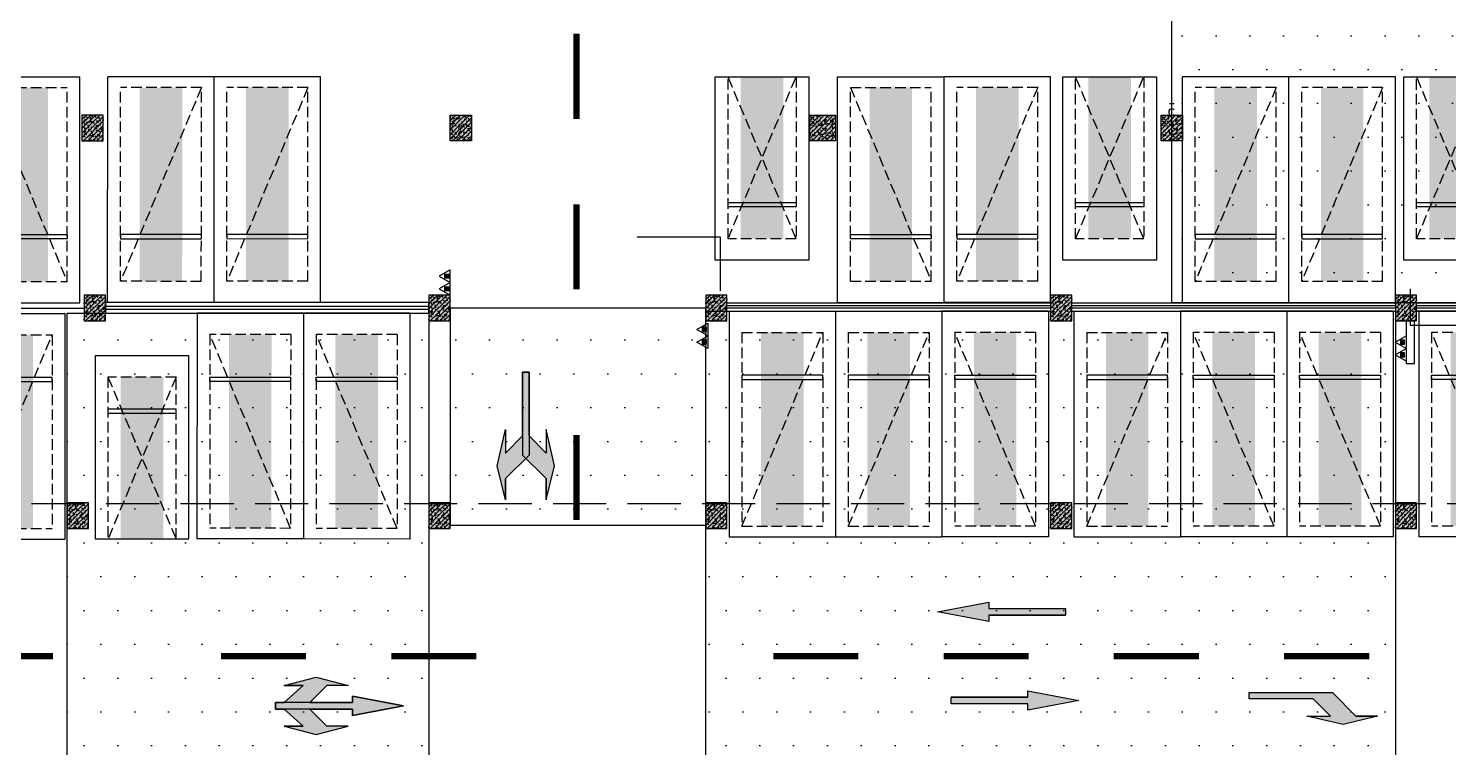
# Model space of a CAD drawing. Extents: x -1338203 to 1886333, y -783476 to 1038610.
# Drawn here: x 601548 to 634907, y 259803 to 276688 of the extents above; entities that cross this region are included whole.
import ezdxf

# ---------------------------------------------------------------- set-up
doc = ezdxf.new("R2010")
doc.units = 0
doc.header["$LTSCALE"] = 1000
doc.header["$MEASUREMENT"] = 0
for name, pattern in [('$2$DASH', [0.35, 0.25, -0.1]), ('A-001-平面B2$0$__DASH', [0.35, 0.25, -0.1]), ('DASH', [0.35, 0.25, -0.1])]:
    doc.linetypes.add(name, pattern=pattern)
for name, color, linetype in [('$0$DIM_SYMB', 3, 'Continuous'), ('0P-EQUIP-CW', 7, 'Continuous'), ('0P-PIPE-RW', 122, 'Continuous'), ('A-001-平面参照B1$0$0A-ELEV-PATT', 8, 'Continuous'), ('A-001-平面参照B1$0$A-001-平面参照B1$0$0A-E-STRS-RAIL', 163, 'Continuous'), ('A-001-平面参照B1$0$AUDIT_D_220531184525-2', 40, 'Continuous'), ('A-001-车位参照B1$0$A-001-车位参照B1$0$0A-P-PKNG-CAR(A)', 43, 'Continuous'), ('A-001-车位参照B1$0$A-001-车位参照B1$0$0A-P-PKNG-CAR(B)', 21, 'Continuous'), ('p-a-mini', 150, 'Continuous'), ('p-a-regular', 5, 'Continuous'), ('S001地下一墙柱$0$S001地下一墙柱$0$0S-CC-LINE', 52, 'Continuous'), ('S001地下一墙柱$0$S001地下一墙柱$0$0S-CW-HATCH', 251, 'Continuous'), ('S001地下一墙柱$0$S001地下一墙柱$0$0S-CW-HATCH-UP', 251, 'Continuous'), ('中心线', 42, 'Continuous'), ('地面指向箭头', 7, 'Continuous'), ('负一层消火栓$0$0P-ACC-FH', 7, 'Continuous'), ('负一层消火栓$0$0P-DIM-FH', 3, 'Continuous'), ('负一层消火栓$0$0P-EQUIP-FH', 7, 'Continuous')]:
    doc.layers.add(name, color=color, linetype=linetype)
doc.layers.add('AAD-A-PROOF', color=30, linetype='Continuous', plot=False)
pattern_1 = [(0, (-766365.4, -306889.1), (396.875, 793.75), [0, -793.75])]

# ---------------------------------------------------------------- blocks, each defined once
blk = doc.blocks.new('A-001-平面参照B1')
at = {"layer": 'A-001-平面参照B1$0$0A-ELEV-PATT'}
h = blk.add_hatch(dxfattribs=at)
h.set_pattern_fill('DOTS', color=256, scale=500)
h.set_pattern_definition(pattern_1)
h.paths.add_polyline_path([(-137959, -20540), (-127608, -20540), (-126314, -20540), (-126314, -36640), (-137959, -36640)])
h = blk.add_hatch(dxfattribs=at)
h.set_pattern_fill('DOTS', color=256, scale=500)
h.set_pattern_definition(pattern_1)
h.paths.add_polyline_path([(-155409, -53040), (-163909, -53040), (-163909, -36887), (-155409, -36887)])
h = blk.add_hatch(dxfattribs=at)
h.set_pattern_fill('DOTS', color=256, scale=500)
h.set_pattern_definition(pattern_1)
h.paths.add_polyline_path([(-154909, -41865), (-148909, -41865), (-148909, -36765), (-154909, -36765)])
h = blk.add_hatch(dxfattribs=at)
h.set_pattern_fill('DOTS', color=256, scale=500)
h.set_pattern_definition(pattern_1)
edge = h.paths.add_edge_path()
edge.add_line((-140309, -36840), (-132709, -36840))
edge.add_line((-132709, -36840), (-132709, -52940))
edge.add_line((-132709, -52940), (-148909, -52940))
edge.add_line((-148909, -52940), (-148909, -36840))
edge.add_line((-148909, -36840), (-140809, -36840))
at = {"layer": 'A-001-平面参照B1$0$A-001-平面参照B1$0$0A-E-STRS-RAIL'}
blk.add_lwpolyline([(-163009, -36793), (-155409, -36793), (-155409, -36733), (-163009, -36733)], close=True, dxfattribs=at)
for points in [[(-140809, -36770), (-148409, -36770), (-148409, -36710), (-140809, -36710)], [(-140309, -36710), (-132709, -36710)], [(-132709, -36770), (-140309, -36770)], [(-132209, -36710), (-126589, -36710), (-126589, -36770), (-132209, -36770)]]:
    blk.add_lwpolyline(points, dxfattribs=at)
at = {"layer": 'A-001-平面参照B1$0$AUDIT_D_220531184525-2', "ltscale": 0.002}
for points in [[(-137959, -20540), (-127608, -20540), (-126314, -20540), (-126314, -36640), (-137959, -36640)], [(-163009, -36888), (-155409, -36888), (-155409, -36638), (-163009, -36638)], [(-155409, -53040), (-163909, -53040), (-163909, -36887), (-155409, -36887)], [(-154909, -41865), (-148909, -41865), (-148909, -36765), (-154909, -36765)]]:
    blk.add_lwpolyline(points, close=True, dxfattribs=at)
for points in [[(-148409, -36640), (-140809, -36640)], [(-140309, -36640), (-132709, -36640)], [(-132209, -36640), (-126589, -36640), (-126589, -36840), (-132209, -36840)], [(-171109, -36765), (-163509, -36765)], [(-140309, -36840), (-132709, -36840), (-132709, -52940), (-148909, -52940), (-148909, -36840), (-140809, -36840)], [(-132209, -36840), (-126339, -36840)]]:
    blk.add_lwpolyline(points, dxfattribs=at)
blk = doc.blocks.new('S001地下一墙柱')
at = {"layer": 'S001地下一墙柱$0$S001地下一墙柱$0$0S-CW-HATCH'}
h = blk.add_hatch(color=256, dxfattribs=at)
h.dxf.hatch_style = 1
h.paths.add_polyline_path([(-163059, -32240), (-163559, -32240), (-163559, -32840), (-163059, -32840)])
h = blk.add_hatch(color=256, dxfattribs=at)
h.dxf.hatch_style = 1
h.paths.add_polyline_path([(-154909, -32240), (-154409, -32240), (-154409, -32840), (-154909, -32840)])
h = blk.add_hatch(color=256, dxfattribs=at)
h.dxf.hatch_style = 1
h.paths.add_polyline_path([(-145859, -32840), (-146459, -32840), (-146459, -32240), (-145859, -32240)])
h = blk.add_hatch(color=256, dxfattribs=at)
h.dxf.hatch_style = 1
h.paths.add_polyline_path([(-137709, -32840), (-138209, -32840), (-138209, -32240), (-137709, -32240)])
h = blk.add_hatch(color=256, dxfattribs=at)
h.dxf.hatch_style = 1
h.paths.add_polyline_path([(-163009, -36465), (-163509, -36465), (-163509, -37065), (-163009, -37065)])
h = blk.add_hatch(color=256, dxfattribs=at)
h.dxf.hatch_style = 1
h.paths.add_polyline_path([(-154909, -36465), (-155409, -36465), (-155409, -37065), (-154909, -37065)])
h = blk.add_hatch(color=256, dxfattribs=at)
h.dxf.hatch_style = 1
h.paths.add_polyline_path([(-148409, -36465), (-148909, -36465), (-148909, -37065), (-148409, -37065)])
h = blk.add_hatch(color=256, dxfattribs=at)
h.dxf.hatch_style = 1
h.paths.add_polyline_path([(-140309, -36465), (-140809, -36465), (-140809, -37065), (-140309, -37065)])
h = blk.add_hatch(color=256, dxfattribs=at)
h.dxf.hatch_style = 1
h.paths.add_polyline_path([(-132209, -36465), (-132709, -36465), (-132709, -37065), (-132209, -37065)])
h = blk.add_hatch(color=256, dxfattribs=at)
h.dxf.hatch_style = 1
h.paths.add_polyline_path([(-163409, -41340), (-163909, -41340), (-163909, -41940), (-163409, -41940)])
h = blk.add_hatch(color=256, dxfattribs=at)
h.dxf.hatch_style = 1
h.paths.add_polyline_path([(-154909, -41340), (-155409, -41340), (-155409, -41940), (-154909, -41940)])
h = blk.add_hatch(color=256, dxfattribs=at)
h.dxf.hatch_style = 1
h.paths.add_polyline_path([(-148409, -41340), (-148909, -41340), (-148909, -41940), (-148409, -41940)])
h = blk.add_hatch(color=256, dxfattribs=at)
h.dxf.hatch_style = 1
h.paths.add_polyline_path([(-140309, -41340), (-140809, -41340), (-140809, -41940), (-140309, -41940)])
h = blk.add_hatch(color=256, dxfattribs=at)
h.dxf.hatch_style = 1
h.paths.add_polyline_path([(-132209, -41340), (-132709, -41340), (-132709, -41940), (-132209, -41940)])
at = {"layer": 'S001地下一墙柱$0$S001地下一墙柱$0$0S-CW-HATCH-UP'}
h = blk.add_hatch(dxfattribs=at)
h.set_pattern_fill('钢筋混凝土', color=256, scale=30)
h.set_pattern_definition([(45, (-130748.22, -23288.27), (-53.03301, 53.03301), []), (50, (-130748.22, -23288.27), (215.1781, -18.8256), [22.5, -247.5]), (355, (-130748.22, -23288.27), (-41.6254, 225.6576), [18, -198]), (100.4514, (-130730.29, -23289.84), (173.5528, 206.8319), [19.122, -210.3426]), (46.1842, (-130748.22, -23228.27), (320.1723, -49.6557), [33.75, -371.25]), (96.6356, (-130721.54, -23232.4), (280.3988, 292.2354), [28.683, -315.514]), (351.1842, (-130748.22, -23228.27), (280.3986, 292.2356), [27, -297]), (21, (-130718.22, -23243.27), (179.0721, -120.7857), [22.5, -247.5]), (326, (-130718.22, -23243.27), (72.9946, 217.545), [18, -198]), (71.4514, (-130703.3, -23253.34), (252.0668, 96.7591), [19.122, -210.3426]), (37.5, (-130748.22, -23288.27), (3.64796, 99.86816), [0, -195.6, 0, -201, 0, -198.75]), (7.5, (-130748.22, -23288.27), (78.92086, 118.3235), [0, -114.6, 0, -191.1, 0, -75.75]), (327.5, (-130815.12, -23288.27), (160.14673, -6.76646), [0, -75, 0, -234, 0, -310.5]), (317.5, (-130845.12, -23288.27), (174.95585, 30.0315), [0, -97.5, 0, -155.4, 0, -220.5])])
h.paths.add_polyline_path([(-163059, -32240), (-163559, -32240), (-163559, -32840), (-163059, -32840)])
h = blk.add_hatch(dxfattribs=at)
h.set_pattern_fill('钢筋混凝土', color=256, scale=30, angle=-180)
h.set_pattern_definition([(225, (-187219.5, -33391.73), (53.03301, -53.03301), []), (230, (-187219.5, -33391.73), (-215.1781, 18.8256), [22.5, -247.5]), (175, (-187219.5, -33391.73), (41.6254, -225.6576), [18, -198]), (280.4514, (-187237.43, -33390.16), (-173.5528, -206.8319), [19.122, -210.3426]), (226.1842, (-187219.5, -33451.73), (-320.1723, 49.6557), [33.75, -371.25]), (276.6356, (-187246.18, -33447.6), (-280.3988, -292.2354), [28.683, -315.514]), (171.1842, (-187219.5, -33451.73), (-280.3986, -292.2356), [27, -297]), (201, (-187249.5, -33436.73), (-179.0721, 120.7857), [22.5, -247.5]), (146, (-187249.5, -33436.73), (-72.9946, -217.545), [18, -198]), (251.4514, (-187264.42, -33426.66), (-252.0668, -96.7591), [19.122, -210.3426]), (217.5, (-187219.5, -33391.73), (-3.64796, -99.86816), [0, -195.6, 0, -201, 0, -198.75]), (187.5, (-187219.5, -33391.73), (-78.92086, -118.3235), [0, -114.6, 0, -191.1, 0, -75.75]), (147.5, (-187152.6, -33391.73), (-160.14673, 6.76646), [0, -75, 0, -234, 0, -310.5]), (137.5, (-187122.6, -33391.73), (-174.95585, -30.0315), [0, -97.5, 0, -155.4, 0, -220.5])])
h.paths.add_polyline_path([(-154909, -32240), (-154409, -32240), (-154409, -32840), (-154909, -32840)])
h = blk.add_hatch(dxfattribs=at)
h.set_pattern_fill('钢筋混凝土', color=256, scale=30)
h.set_pattern_definition([(45, (-113648.23, -31688.06), (-53.03301, 53.03301), []), (50, (-113648.23, -31688.06), (215.1781, -18.8256), [22.5, -247.5]), (355, (-113648.23, -31688.06), (-41.6254, 225.6576), [18, -198]), (100.4514, (-113630.3, -31689.63), (173.5528, 206.8319), [19.122, -210.3426]), (46.1842, (-113648.23, -31628.06), (320.1723, -49.6557), [33.75, -371.25]), (96.6356, (-113621.55, -31632.2), (280.3988, 292.2354), [28.683, -315.514]), (351.1842, (-113648.23, -31628.06), (280.3986, 292.2356), [27, -297]), (21, (-113618.23, -31643.06), (179.0721, -120.7857), [22.5, -247.5]), (326, (-113618.23, -31643.06), (72.9946, 217.545), [18, -198]), (71.4514, (-113603.3, -31653.13), (252.0668, 96.7591), [19.122, -210.3426]), (37.5, (-113648.23, -31688.06), (3.64796, 99.86816), [0, -195.6, 0, -201, 0, -198.75]), (7.5, (-113648.23, -31688.06), (78.92086, 118.3235), [0, -114.6, 0, -191.1, 0, -75.75]), (327.5, (-113715.13, -31688.06), (160.14673, -6.76646), [0, -75, 0, -234, 0, -310.5]), (317.5, (-113745.13, -31688.06), (174.95585, 30.0315), [0, -97.5, 0, -155.4, 0, -220.5])])
h.paths.add_polyline_path([(-145859, -32840), (-146459, -32840), (-146459, -32240), (-145859, -32240)])
h = blk.add_hatch(dxfattribs=at)
h.set_pattern_fill('钢筋混凝土', color=256, scale=30)
h.set_pattern_definition([(45, (-105398.035, -31688.27), (-53.03301, 53.03301), []), (50, (-105398.04, -31688.27), (215.1781, -18.8256), [22.5, -247.5]), (355, (-105398.04, -31688.27), (-41.6254, 225.6576), [18, -198]), (100.4514, (-105380.1, -31689.84), (173.5528, 206.8319), [19.122, -210.3426]), (46.1842, (-105398.04, -31628.27), (320.1723, -49.6557), [33.75, -371.25]), (96.6356, (-105371.35, -31632.4), (280.3988, 292.2354), [28.683, -315.514]), (351.1842, (-105398.04, -31628.27), (280.3986, 292.2356), [27, -297]), (21, (-105368.04, -31643.27), (179.0721, -120.7857), [22.5, -247.5]), (326, (-105368.04, -31643.27), (72.9946, 217.545), [18, -198]), (71.4514, (-105353.11, -31653.34), (252.0668, 96.7591), [19.122, -210.3426]), (37.5, (-105398.035, -31688.27), (3.64796, 99.86816), [0, -195.6, 0, -201, 0, -198.75]), (7.5, (-105398.04, -31688.27), (78.92086, 118.3235), [0, -114.6, 0, -191.1, 0, -75.75]), (327.5, (-105464.935, -31688.27), (160.14673, -6.76646), [0, -75, 0, -234, 0, -310.5]), (317.5, (-105494.94, -31688.27), (174.95585, 30.0315), [0, -97.5, 0, -155.4, 0, -220.5])])
h.paths.add_polyline_path([(-137709, -32840), (-138209, -32840), (-138209, -32240), (-137709, -32240)])
h = blk.add_hatch(dxfattribs=at)
h.set_pattern_fill('钢筋混凝土', color=256, scale=30)
h.set_pattern_definition([(45, (-130698.064, -27513.31), (-53.03301, 53.03301), []), (50, (-130698.06, -27513.31), (215.1781, -18.8256), [22.5, -247.5]), (355, (-130698.06, -27513.31), (-41.6254, 225.6576), [18, -198]), (100.4514, (-130680.13, -27514.88), (173.5528, 206.8319), [19.122, -210.3426]), (46.1842, (-130698.06, -27453.3), (320.1723, -49.6557), [33.75, -371.25]), (96.6356, (-130671.38, -27457.45), (280.3988, 292.2354), [28.683, -315.514]), (351.1842, (-130698.06, -27453.3), (280.3986, 292.2356), [27, -297]), (21, (-130668.06, -27468.31), (179.0721, -120.7857), [22.5, -247.5]), (326, (-130668.06, -27468.31), (72.9946, 217.545), [18, -198]), (71.4514, (-130653.14, -27478.38), (252.0668, 96.7591), [19.122, -210.3426]), (37.5, (-130698.06, -27513.31), (3.64796, 99.86816), [0, -195.6, 0, -201, 0, -198.75]), (7.5, (-130698.06, -27513.31), (78.92086, 118.3235), [0, -114.6, 0, -191.1, 0, -75.75]), (327.5, (-130764.96, -27513.31), (160.14673, -6.76646), [0, -75, 0, -234, 0, -310.5]), (317.5, (-130794.96, -27513.31), (174.95585, 30.0315), [0, -97.5, 0, -155.4, 0, -220.5])])
h.paths.add_polyline_path([(-163009, -36465), (-163509, -36465), (-163509, -37065), (-163009, -37065)])
h = blk.add_hatch(dxfattribs=at)
h.set_pattern_fill('钢筋混凝土', color=256, scale=30)
h.set_pattern_definition([(45, (-122598.064, -27513.19), (-53.03301, 53.03301), []), (50, (-122598.06, -27513.2), (215.1781, -18.8256), [22.5, -247.5]), (355, (-122598.06, -27513.2), (-41.6254, 225.6576), [18, -198]), (100.4514, (-122580.13, -27514.76), (173.5528, 206.8319), [19.122, -210.3426]), (46.1842, (-122598.06, -27453.2), (320.1723, -49.6557), [33.75, -371.25]), (96.6356, (-122571.38, -27457.33), (280.3988, 292.2354), [28.683, -315.514]), (351.1842, (-122598.06, -27453.2), (280.3986, 292.2356), [27, -297]), (21, (-122568.06, -27468.2), (179.0721, -120.7857), [22.5, -247.5]), (326, (-122568.06, -27468.2), (72.9946, 217.545), [18, -198]), (71.4514, (-122553.14, -27478.26), (252.0668, 96.7591), [19.122, -210.3426]), (37.5, (-122598.06, -27513.19), (3.64796, 99.86816), [0, -195.6, 0, -201, 0, -198.75]), (7.5, (-122598.06, -27513.19), (78.92086, 118.3235), [0, -114.6, 0, -191.1, 0, -75.75]), (327.5, (-122664.96, -27513.19), (160.14673, -6.76646), [0, -75, 0, -234, 0, -310.5]), (317.5, (-122694.96, -27513.19), (174.95585, 30.0315), [0, -97.5, 0, -155.4, 0, -220.5])])
h.paths.add_polyline_path([(-154909, -36465), (-155409, -36465), (-155409, -37065), (-154909, -37065)])
h = blk.add_hatch(dxfattribs=at)
h.set_pattern_fill('钢筋混凝土', color=256, scale=30)
h.set_pattern_definition([(45, (-116098.035, -27513.31), (-53.03301, 53.03301), []), (50, (-116098.04, -27513.31), (215.1781, -18.8256), [22.5, -247.5]), (355, (-116098.04, -27513.31), (-41.6254, 225.6576), [18, -198]), (100.4514, (-116080.1, -27514.88), (173.5528, 206.8319), [19.122, -210.3426]), (46.1842, (-116098.04, -27453.3), (320.1723, -49.6557), [33.75, -371.25]), (96.6356, (-116071.35, -27457.45), (280.3988, 292.2354), [28.683, -315.514]), (351.1842, (-116098.04, -27453.3), (280.3986, 292.2356), [27, -297]), (21, (-116068.04, -27468.31), (179.0721, -120.7857), [22.5, -247.5]), (326, (-116068.04, -27468.31), (72.9946, 217.545), [18, -198]), (71.4514, (-116053.11, -27478.38), (252.0668, 96.7591), [19.122, -210.3426]), (37.5, (-116098.035, -27513.31), (3.64796, 99.86816), [0, -195.6, 0, -201, 0, -198.75]), (7.5, (-116098.04, -27513.31), (78.92086, 118.3235), [0, -114.6, 0, -191.1, 0, -75.75]), (327.5, (-116164.935, -27513.31), (160.14673, -6.76646), [0, -75, 0, -234, 0, -310.5]), (317.5, (-116194.94, -27513.31), (174.95585, 30.0315), [0, -97.5, 0, -155.4, 0, -220.5])])
h.paths.add_polyline_path([(-148409, -36465), (-148909, -36465), (-148909, -37065), (-148409, -37065)])
h = blk.add_hatch(dxfattribs=at)
h.set_pattern_fill('钢筋混凝土', color=256, scale=30)
h.set_pattern_definition([(45, (-107998.035, -27513.31), (-53.03301, 53.03301), []), (50, (-107998.04, -27513.31), (215.1781, -18.8256), [22.5, -247.5]), (355, (-107998.04, -27513.31), (-41.6254, 225.6576), [18, -198]), (100.4514, (-107980.1, -27514.88), (173.5528, 206.8319), [19.122, -210.3426]), (46.1842, (-107998.04, -27453.3), (320.1723, -49.6557), [33.75, -371.25]), (96.6356, (-107971.35, -27457.45), (280.3988, 292.2354), [28.683, -315.514]), (351.1842, (-107998.04, -27453.3), (280.3986, 292.2356), [27, -297]), (21, (-107968.04, -27468.31), (179.0721, -120.7857), [22.5, -247.5]), (326, (-107968.04, -27468.31), (72.9946, 217.545), [18, -198]), (71.4514, (-107953.11, -27478.38), (252.0668, 96.7591), [19.122, -210.3426]), (37.5, (-107998.035, -27513.31), (3.64796, 99.86816), [0, -195.6, 0, -201, 0, -198.75]), (7.5, (-107998.04, -27513.31), (78.92086, 118.3235), [0, -114.6, 0, -191.1, 0, -75.75]), (327.5, (-108064.935, -27513.31), (160.14673, -6.76646), [0, -75, 0, -234, 0, -310.5]), (317.5, (-108094.94, -27513.31), (174.95585, 30.0315), [0, -97.5, 0, -155.4, 0, -220.5])])
h.paths.add_polyline_path([(-140309, -36465), (-140809, -36465), (-140809, -37065), (-140309, -37065)])
h = blk.add_hatch(dxfattribs=at)
h.set_pattern_fill('钢筋混凝土', color=256, scale=30)
h.set_pattern_definition([(45, (-99898.035, -27513.31), (-53.03301, 53.03301), []), (50, (-99898.04, -27513.31), (215.1781, -18.8256), [22.5, -247.5]), (355, (-99898.04, -27513.31), (-41.6254, 225.6576), [18, -198]), (100.4514, (-99880.1, -27514.88), (173.5528, 206.8319), [19.122, -210.3426]), (46.1842, (-99898.04, -27453.3), (320.1723, -49.6557), [33.75, -371.25]), (96.6356, (-99871.35, -27457.45), (280.3988, 292.2354), [28.683, -315.514]), (351.1842, (-99898.04, -27453.3), (280.3986, 292.2356), [27, -297]), (21, (-99868.04, -27468.31), (179.0721, -120.7857), [22.5, -247.5]), (326, (-99868.04, -27468.31), (72.9946, 217.545), [18, -198]), (71.4514, (-99853.11, -27478.38), (252.0668, 96.7591), [19.122, -210.3426]), (37.5, (-99898.035, -27513.31), (3.64796, 99.86816), [0, -195.6, 0, -201, 0, -198.75]), (7.5, (-99898.04, -27513.31), (78.92086, 118.3235), [0, -114.6, 0, -191.1, 0, -75.75]), (327.5, (-99964.935, -27513.31), (160.14673, -6.76646), [0, -75, 0, -234, 0, -310.5]), (317.5, (-99994.94, -27513.31), (174.95585, 30.0315), [0, -97.5, 0, -155.4, 0, -220.5])])
h.paths.add_polyline_path([(-132209, -36465), (-132709, -36465), (-132709, -37065), (-132209, -37065)])
h = blk.add_hatch(dxfattribs=at)
h.set_pattern_fill('钢筋混凝土', color=256, scale=30)
h.set_pattern_definition([(45, (-131098.064, -32388.19), (-53.03301, 53.03301), []), (50, (-131098.06, -32388.2), (215.1781, -18.8256), [22.5, -247.5]), (355, (-131098.06, -32388.2), (-41.6254, 225.6576), [18, -198]), (100.4514, (-131080.13, -32389.76), (173.5528, 206.8319), [19.122, -210.3426]), (46.1842, (-131098.06, -32328.2), (320.1723, -49.6557), [33.75, -371.25]), (96.6356, (-131071.38, -32332.33), (280.3988, 292.2354), [28.683, -315.514]), (351.1842, (-131098.06, -32328.2), (280.3986, 292.2356), [27, -297]), (21, (-131068.06, -32343.2), (179.0721, -120.7857), [22.5, -247.5]), (326, (-131068.06, -32343.2), (72.9946, 217.545), [18, -198]), (71.4514, (-131053.14, -32353.26), (252.0668, 96.7591), [19.122, -210.3426]), (37.5, (-131098.06, -32388.19), (3.64796, 99.86816), [0, -195.6, 0, -201, 0, -198.75]), (7.5, (-131098.06, -32388.19), (78.92086, 118.3235), [0, -114.6, 0, -191.1, 0, -75.75]), (327.5, (-131164.96, -32388.19), (160.14673, -6.76646), [0, -75, 0, -234, 0, -310.5]), (317.5, (-131194.96, -32388.19), (174.95585, 30.0315), [0, -97.5, 0, -155.4, 0, -220.5])])
h.paths.add_polyline_path([(-163409, -41340), (-163909, -41340), (-163909, -41940), (-163409, -41940)])
h = blk.add_hatch(dxfattribs=at)
h.set_pattern_fill('钢筋混凝土', color=256, scale=30)
h.set_pattern_definition([(45, (-122598.064, -32388.07), (-53.03301, 53.03301), []), (50, (-122598.06, -32388.07), (215.1781, -18.8256), [22.5, -247.5]), (355, (-122598.06, -32388.07), (-41.6254, 225.6576), [18, -198]), (100.4514, (-122580.13, -32389.64), (173.5528, 206.8319), [19.122, -210.3426]), (46.1842, (-122598.06, -32328.07), (320.1723, -49.6557), [33.75, -371.25]), (96.6356, (-122571.38, -32332.2), (280.3988, 292.2354), [28.683, -315.514]), (351.1842, (-122598.06, -32328.07), (280.3986, 292.2356), [27, -297]), (21, (-122568.06, -32343.07), (179.0721, -120.7857), [22.5, -247.5]), (326, (-122568.06, -32343.07), (72.9946, 217.545), [18, -198]), (71.4514, (-122553.14, -32353.14), (252.0668, 96.7591), [19.122, -210.3426]), (37.5, (-122598.06, -32388.07), (3.64796, 99.86816), [0, -195.6, 0, -201, 0, -198.75]), (7.5, (-122598.06, -32388.07), (78.92086, 118.3235), [0, -114.6, 0, -191.1, 0, -75.75]), (327.5, (-122664.96, -32388.07), (160.14673, -6.76646), [0, -75, 0, -234, 0, -310.5]), (317.5, (-122694.96, -32388.07), (174.95585, 30.0315), [0, -97.5, 0, -155.4, 0, -220.5])])
h.paths.add_polyline_path([(-154909, -41340), (-155409, -41340), (-155409, -41940), (-154909, -41940)])
h = blk.add_hatch(dxfattribs=at)
h.set_pattern_fill('钢筋混凝土', color=256, scale=30)
h.set_pattern_definition([(45, (-116098.035, -32388.19), (-53.03301, 53.03301), []), (50, (-116098.04, -32388.2), (215.1781, -18.8256), [22.5, -247.5]), (355, (-116098.04, -32388.2), (-41.6254, 225.6576), [18, -198]), (100.4514, (-116080.1, -32389.76), (173.5528, 206.8319), [19.122, -210.3426]), (46.1842, (-116098.04, -32328.2), (320.1723, -49.6557), [33.75, -371.25]), (96.6356, (-116071.35, -32332.33), (280.3988, 292.2354), [28.683, -315.514]), (351.1842, (-116098.04, -32328.2), (280.3986, 292.2356), [27, -297]), (21, (-116068.04, -32343.2), (179.0721, -120.7857), [22.5, -247.5]), (326, (-116068.04, -32343.2), (72.9946, 217.545), [18, -198]), (71.4514, (-116053.11, -32353.26), (252.0668, 96.7591), [19.122, -210.3426]), (37.5, (-116098.035, -32388.19), (3.64796, 99.86816), [0, -195.6, 0, -201, 0, -198.75]), (7.5, (-116098.04, -32388.19), (78.92086, 118.3235), [0, -114.6, 0, -191.1, 0, -75.75]), (327.5, (-116164.935, -32388.19), (160.14673, -6.76646), [0, -75, 0, -234, 0, -310.5]), (317.5, (-116194.94, -32388.19), (174.95585, 30.0315), [0, -97.5, 0, -155.4, 0, -220.5])])
h.paths.add_polyline_path([(-148409, -41340), (-148909, -41340), (-148909, -41940), (-148409, -41940)])
h = blk.add_hatch(dxfattribs=at)
h.set_pattern_fill('钢筋混凝土', color=256, scale=30)
h.set_pattern_definition([(45, (-107998.035, -32388.19), (-53.03301, 53.03301), []), (50, (-107998.04, -32388.2), (215.1781, -18.8256), [22.5, -247.5]), (355, (-107998.04, -32388.2), (-41.6254, 225.6576), [18, -198]), (100.4514, (-107980.1, -32389.76), (173.5528, 206.8319), [19.122, -210.3426]), (46.1842, (-107998.04, -32328.2), (320.1723, -49.6557), [33.75, -371.25]), (96.6356, (-107971.35, -32332.33), (280.3988, 292.2354), [28.683, -315.514]), (351.1842, (-107998.04, -32328.2), (280.3986, 292.2356), [27, -297]), (21, (-107968.04, -32343.2), (179.0721, -120.7857), [22.5, -247.5]), (326, (-107968.04, -32343.2), (72.9946, 217.545), [18, -198]), (71.4514, (-107953.11, -32353.26), (252.0668, 96.7591), [19.122, -210.3426]), (37.5, (-107998.035, -32388.19), (3.64796, 99.86816), [0, -195.6, 0, -201, 0, -198.75]), (7.5, (-107998.04, -32388.19), (78.92086, 118.3235), [0, -114.6, 0, -191.1, 0, -75.75]), (327.5, (-108064.935, -32388.19), (160.14673, -6.76646), [0, -75, 0, -234, 0, -310.5]), (317.5, (-108094.94, -32388.19), (174.95585, 30.0315), [0, -97.5, 0, -155.4, 0, -220.5])])
h.paths.add_polyline_path([(-140309, -41340), (-140809, -41340), (-140809, -41940), (-140309, -41940)])
h = blk.add_hatch(dxfattribs=at)
h.set_pattern_fill('钢筋混凝土', color=256, scale=30)
h.set_pattern_definition([(45, (-99898.035, -32388.19), (-53.03301, 53.03301), []), (50, (-99898.04, -32388.2), (215.1781, -18.8256), [22.5, -247.5]), (355, (-99898.04, -32388.2), (-41.6254, 225.6576), [18, -198]), (100.4514, (-99880.1, -32389.76), (173.5528, 206.8319), [19.122, -210.3426]), (46.1842, (-99898.04, -32328.2), (320.1723, -49.6557), [33.75, -371.25]), (96.6356, (-99871.35, -32332.33), (280.3988, 292.2354), [28.683, -315.514]), (351.1842, (-99898.04, -32328.2), (280.3986, 292.2356), [27, -297]), (21, (-99868.04, -32343.2), (179.0721, -120.7857), [22.5, -247.5]), (326, (-99868.04, -32343.2), (72.9946, 217.545), [18, -198]), (71.4514, (-99853.11, -32353.26), (252.0668, 96.7591), [19.122, -210.3426]), (37.5, (-99898.035, -32388.19), (3.64796, 99.86816), [0, -195.6, 0, -201, 0, -198.75]), (7.5, (-99898.04, -32388.19), (78.92086, 118.3235), [0, -114.6, 0, -191.1, 0, -75.75]), (327.5, (-99964.935, -32388.19), (160.14673, -6.76646), [0, -75, 0, -234, 0, -310.5]), (317.5, (-99994.94, -32388.19), (174.95585, 30.0315), [0, -97.5, 0, -155.4, 0, -220.5])])
h.paths.add_polyline_path([(-132209, -41340), (-132709, -41340), (-132709, -41940), (-132209, -41940)])
at = {"layer": 'S001地下一墙柱$0$S001地下一墙柱$0$0S-CC-LINE'}
for points in [[(-163059, -32240), (-163559, -32240), (-163559, -32840), (-163059, -32840)], [(-154909, -32240), (-154409, -32240), (-154409, -32840), (-154909, -32840)], [(-145859, -32838), (-146459, -32840), (-146459, -32240), (-145859, -32238)], [(-137709, -32840), (-138209, -32840), (-138209, -32240), (-137709, -32240)], [(-163009, -36465), (-163509, -36465), (-163509, -37065), (-163009, -37065)], [(-154909, -36465), (-155409, -36465), (-155409, -37065), (-154909, -37065)], [(-148409, -36465), (-148909, -36465), (-148909, -37065), (-148409, -37065)], [(-140309, -36465), (-140809, -36465), (-140809, -37065), (-140309, -37065)], [(-132209, -36465), (-132709, -36465), (-132709, -37065), (-132209, -37065)], [(-163409, -41340), (-163909, -41340), (-163909, -41940), (-163409, -41940)], [(-154909, -41340), (-155409, -41340), (-155409, -41940), (-154909, -41940)], [(-148409, -41340), (-148909, -41340), (-148909, -41940), (-148409, -41940)], [(-140309, -41340), (-140809, -41340), (-140809, -41940), (-140309, -41940)], [(-132209, -41340), (-132709, -41340), (-132709, -41940), (-132209, -41940)]]:
    blk.add_lwpolyline(points, close=True, dxfattribs=at)
blk = doc.blocks.new('负一层消火栓$0$$TwtSys$00000546')
h = blk.add_hatch()
h.set_pattern_fill('ANSI31', color=256, scale=200, style=0)
h.set_pattern_definition([(45, (-38543.802, -6670.83), (-17.67767, 17.67767), [])])
h.paths.add_polyline_path([(-65, 174), (65, 174), (65, 44), (-65, 44)])
for points in [[(0, 344), (-198, 0), (198, 0)], [(-65, 174), (65, 174), (65, 44), (-65, 44)]]:
    blk.add_lwpolyline(points, close=True)
blk = doc.blocks.new('负一层消火栓')
at = {"layer": '负一层消火栓$0$0P-ACC-FH', "elevation": 0}
blk.add_lwpolyline([(-132459, -38065), (-132259, -38065), (-132259, -37065), (-132459, -37065)], close=True, dxfattribs=at)
at = {"layer": '负一层消火栓$0$0P-DIM-FH'}
for p, q in [((-148559, -35104, 0), (-150521, -35104, 0)), ((-148559, -36365, 0), (-148559, -35104, 0)), ((-132359, -36315, 0), (-132359, -37165, 0)), ((-132359, -37165, 0), (-130397, -37165, 0))]:
    blk.add_line(p, q, dxfattribs=at)
at = {"layer": '负一层消火栓$0$0P-EQUIP-FH', "rotation": 90}
for p, xscale, yscale, zscale in [((-154909, -36019), 0.7500000000000011, 0.7500000000000011, 0.7500000000000011), ((-154909, -36316), 0.7500000000000011, 0.7500000000000011, 0.7500000000000011), ((-148859, -37266, 800), -0.7500000000000013, 0.7500000000000013, 0.7500000000000002), ((-148859, -37564, 800), -0.7500000000000013, 0.7500000000000013, 0.7500000000000002), ((-132459, -37566, 800), -0.7500000000000013, 0.7500000000000013, 0.7500000000000002), ((-132459, -37864, 800), -0.7500000000000013, 0.7500000000000013, 0.7500000000000002)]:
    blk.add_blockref('负一层消火栓$0$$TwtSys$00000546', p, dxfattribs=dict(at, xscale=xscale, yscale=yscale, zscale=zscale))
blk = doc.blocks.new('剖面位置')
at = {"layer": '$0$DIM_SYMB', "linetype": '$2$DASH', "ltscale": 5}
blk.add_lwpolyline([(13257, -41366), (-263305, -41366)], dxfattribs=at)
blk.add_lwpolyline([(13257, -41366), (-263305, -41366)], dxfattribs=at)
blk = doc.blocks.new('$TwtSys$00000320')
at = {"const_width": 20}
for points in [[(0, 0), (0, -121)], [(-37, -83), (37, -83)]]:
    blk.add_lwpolyline(points, dxfattribs=at)
blk = doc.blocks.new('A$Cee0fc4ce')
at = {"layer": '0P-PIPE-RW', "linetype": 'Continuous'}
blk.add_arc((-137959, -32165), 75, 45, 315, dxfattribs=at)
at = {"layer": '0P-EQUIP-CW', "xscale": 1.5, "yscale": 1.5, "zscale": 1.5, "rotation": 180}
blk.add_blockref('$TwtSys$00000320', (-137959, -32090), dxfattribs=at)
blk = doc.blocks.new('左转或右转')
at = {"layer": '地面指向箭头'}
blk.add_hatch(color=251, dxfattribs=at).paths.add_polyline_path([(3221046, 2451667), (3221247, 2450864), (3221247, 2451366), (3221799, 2451918), (3221799, 2453874), (3221648, 2453874), (3221648, 2452369), (3221247, 2451968), (3221247, 2452519)])
at = {"layer": '地面指向箭头', "color": 251}
blk.add_lwpolyline([(3221247, 2450864), (3221046, 2451667), (3221247, 2452519), (3221247, 2451968), (3221648, 2452369), (3221648, 2453874), (3221799, 2453874), (3221799, 2451918), (3221247, 2451366), (3221247, 2450864), (3221247, 2451366)], dxfattribs=at)
blk = doc.blocks.new('直行右转或左转')
at = {"layer": '地面指向箭头'}
blk.add_hatch(color=251, dxfattribs=at).paths.add_polyline_path([(3219528, 2452519), (3218327, 2452294), (3218327, 2452444), (3217325, 2452444), (3217726, 2452044), (3218227, 2452044), (3217476, 2451843), (3216725, 2452044), (3217175, 2452044), (3216725, 2452444), (3216524, 2452444), (3216524, 2452594), (3218327, 2452594), (3218327, 2452745)])
at = {"layer": '地面指向箭头', "color": 251}
blk.add_lwpolyline([(3216725, 2452044), (3217175, 2452044), (3216725, 2452044), (3217476, 2451843), (3218227, 2452044), (3217726, 2452044), (3217325, 2452444), (3218327, 2452444), (3218327, 2452294), (3219528, 2452519), (3218327, 2452745), (3218327, 2452594), (3216524, 2452594), (3216524, 2452444), (3216725, 2452444), (3217175, 2452044)], dxfattribs=at)
blk = doc.blocks.new('RTRTRT5')
at = {"layer": '地面指向箭头', "linetype": 'Continuous', "xscale": -1, "rotation": 270}
blk.add_blockref('直行右转或左转', (-1798715, -3451125, 0), dxfattribs=at)
at = {"layer": '地面指向箭头', "linetype": 'Continuous', "rotation": 89.99999999999999}
blk.add_blockref('直行右转或左转', (3106324, -3451125, 0), dxfattribs=at)
blk = doc.blocks.new('左转加右转')
at = {"layer": '地面指向箭头'}
for points in [[(3220885, 2465747), (3221085, 2466547), (3221085, 2466047), (3221635, 2465497), (3221635, 2463547), (3221485, 2463547), (3221485, 2465047), (3221085, 2465447), (3221085, 2464897)], [(3222235, 2465747), (3222035, 2466547), (3222035, 2466047), (3221485, 2465497), (3221485, 2463547), (3221635, 2463547), (3221635, 2465047), (3222035, 2465447), (3222035, 2464897)]]:
    blk.add_hatch(color=251, dxfattribs=at).paths.add_polyline_path(points)
at = {"layer": '地面指向箭头', "color": 251}
for points in [[(3221085, 2466547), (3220885, 2465747), (3221085, 2464897), (3221085, 2465447), (3221485, 2465047), (3221485, 2463547), (3221635, 2463547), (3221635, 2465497), (3221085, 2466047), (3221085, 2466547), (3221085, 2466047)], [(3222035, 2466547), (3222235, 2465747), (3222035, 2464897), (3222035, 2465447), (3221635, 2465047), (3221635, 2463547), (3221485, 2463547), (3221485, 2465497), (3222035, 2466047), (3222035, 2466547), (3222035, 2466047)]]:
    blk.add_lwpolyline(points, dxfattribs=at)
blk = doc.blocks.new('直行')
at = {"layer": '地面指向箭头'}
blk.add_hatch(color=251, dxfattribs=at).paths.add_polyline_path([(-29241, 4059962), (-29466, 4058762), (-29316, 4058762), (-29316, 4056961), (-29166, 4056961), (-29166, 4058762), (-29016, 4058762)])
at = {"layer": '地面指向箭头', "color": 251}
blk.add_lwpolyline([(-29316, 4058762), (-29316, 4056961), (-29316, 4058762), (-29316, 4058762), (-29466, 4058762), (-29241, 4059962), (-29016, 4058762), (-29166, 4058762), (-29166, 4056961), (-29316, 4056961), (-29316, 4056961)], dxfattribs=at)
blk = doc.blocks.new('A$C9cb663f1')
at = {"layer": '中心线', "color": 251, "const_width": 150}
for points in [[(201773, -85200), (201773, -87200)], [(201773, -89200), (201773, -91200)], [(201773, -94615), (201773, -96615)], [(187476, -99813), (189476, -99813)], [(193423, -99813), (195423, -99813)], [(197423, -99813), (199423, -99813)], [(206397, -99813), (208397, -99813)], [(210397, -99813), (212397, -99813)], [(214397, -99813), (216397, -99813)], [(218397, -99813), (220397, -99813)]]:
    blk.add_lwpolyline(points, dxfattribs=at)
at = {"layer": '地面指向箭头', "color": 251, "linetype": 'Continuous', "xscale": -1, "rotation": 180}
blk.add_blockref('左转加右转', (-3020974, 2370405), dxfattribs=at)
at = {"layer": '地面指向箭头', "color": 251}
for name, p, rotation in [('直行', (4270220, -69530), 90), ('RTRTRT5', (429309, 552827, 0), 270), ('直行', (-3846386, -130094), 270)]:
    blk.add_blockref(name, p, dxfattribs=dict(at, rotation=rotation))
at = {"layer": '地面指向箭头', "color": 251, "linetype": 'Continuous', "rotation": 90}
blk.add_blockref('左转或右转', (2671451, -3322465), dxfattribs=at)
blk = doc.blocks.new('A-001-车位参照B1$0$A-001-车位参照B1$0$A-001-车位参照B1$0$ddd')
for p, q in [((0, 2500), (5300, 2500)), ((0, 2500), (0, 0)), ((5300, 2500), (5300, 0)), ((0, 0), (5300, 0))]:
    blk.add_line(p, q)
at = {"linetype": 'A-001-平面B2$0$__DASH'}
for p, q in [((500, 2200), (500, 300)), ((500, 2200), (5050, 2200)), ((5050, 2200), (5050, 300)), ((500, 300), (5050, 300))]:
    blk.add_line(p, q, dxfattribs=at)
blk.add_lwpolyline([(5050, 2200), (500, 300)], dxfattribs=at)
blk.add_lwpolyline([(1500, 300), (1500, 2200), (1600, 2200), (1600, 300)], close=True)
at = {"layer": 'p-a-regular', "ltscale": 0.002, "const_width": 1000}
blk.add_lwpolyline([(500, 1250), (5050, 1250)], dxfattribs=at)
blk = doc.blocks.new('A-001-车位参照B1$0$A-001-车位参照B1$0$A-001-车位参照B1$0$A$C43AE5A3B')
at = {"color": 241}
blk.add_lwpolyline([(2500, 0), (2500, 4300), (300, 4300), (300, 0)], close=True, dxfattribs=at)
at = {"color": 241, "linetype": 'DASH'}
for points in [[(2200, 0), (2200, 3800), (600, 3800), (600, 0), (2200, 0)], [(600, 3800), (2200, 0)], [(2200, 3800), (600, 0)]]:
    blk.add_lwpolyline(points, dxfattribs=at)
at = {"color": 241}
blk.add_lwpolyline([(2200, 3050), (600, 3050), (600, 2950), (2200, 2950), (2200, 3050)], dxfattribs=at)
at = {"layer": 'p-a-mini', "ltscale": 0.002, "const_width": 1000}
blk.add_lwpolyline([(1400, 0), (1400, 3800)], dxfattribs=at)

msp = doc.modelspace()

# ---------------------------------------------------------------- block references
at = {"ltscale": 0.002}
for name, p in [('S001地下一墙柱', (766365.4, 306889.1)), ('负一层消火栓', (766365.4, 306889.1)), ('A$C9cb663f1', (412646.2, 361761.3))]:
    msp.add_blockref(name, p, dxfattribs=at)
for name, p in [('A-001-平面参照B1', (766365.4, 306889.1)), ('A$Cee0fc4ce', (766365.5, 306889.1))]:
    msp.add_blockref(name, p)
at = {"layer": 'A-001-车位参照B1$0$A-001-车位参照B1$0$0A-P-PKNG-CAR(A)', "linetype": 'Continuous'}
for p, rotation in [((602756.7, 270249.1), 90.00272354060814), ((623056.3, 270251.8), 90.00272354060814), ((605508.8, 270002.3), 269.9678849426125), ((608008.8, 270000.9), 269.9678849426125), ((623006.7, 270049.1), 270.0027235406081), ((628606.7, 270049.1), 270.0027235406081), ((631106.7, 270049), 270.0027235406081), ((634206.7, 270049.1), 270.0027235406081)]:
    msp.add_blockref('A-001-车位参照B1$0$A-001-车位参照B1$0$A-001-车位参照B1$0$ddd', p, dxfattribs=dict(at, rotation=rotation))
at = {"layer": 'A-001-车位参照B1$0$A-001-车位参照B1$0$0A-P-PKNG-CAR(A)', "linetype": 'Continuous', "xscale": -1}
for p, rotation in [((603408.9, 270250.9), 269.9624378613963), ((605908.9, 270252.3), 269.9624378613963), ((623056.3, 270251.8), 269.9972764593919), ((628656.3, 270249.1), 269.9972764593919), ((631156.3, 270249), 269.9972764593919), ((602407.1, 269995), 89.99727645939184), ((620506.2, 270049.2), 89.99727645939184), ((623006.7, 270049.1), 89.99727645939184), ((628606.7, 270049.1), 89.99727645939184)]:
    msp.add_blockref('A-001-车位参照B1$0$A-001-车位参照B1$0$A-001-车位参照B1$0$ddd', p, dxfattribs=dict(at, rotation=rotation))
at = {"layer": 'A-001-车位参照B1$0$A-001-车位参照B1$0$0A-P-PKNG-CAR(B)', "xscale": -1, "rotation": 180}
for p in [(617380.7, 275550.5), (625544.9, 275550.5), (633556.2, 275548.8)]:
    msp.add_blockref('A-001-车位参照B1$0$A-001-车位参照B1$0$A-001-车位参照B1$0$A$C43AE5A3B', p, dxfattribs=at)
at = {"layer": 'A-001-车位参照B1$0$A-001-车位参照B1$0$0A-P-PKNG-CAR(B)'}
msp.add_blockref('A-001-车位参照B1$0$A-001-车位参照B1$0$A-001-车位参照B1$0$A$C43AE5A3B', (602816.6, 264702.2), dxfattribs=at)
at = {"layer": 'AAD-A-PROOF'}
msp.add_blockref('剖面位置', (766365.4, 306889.1), dxfattribs=at)

doc.saveas('drawing.dxf')
